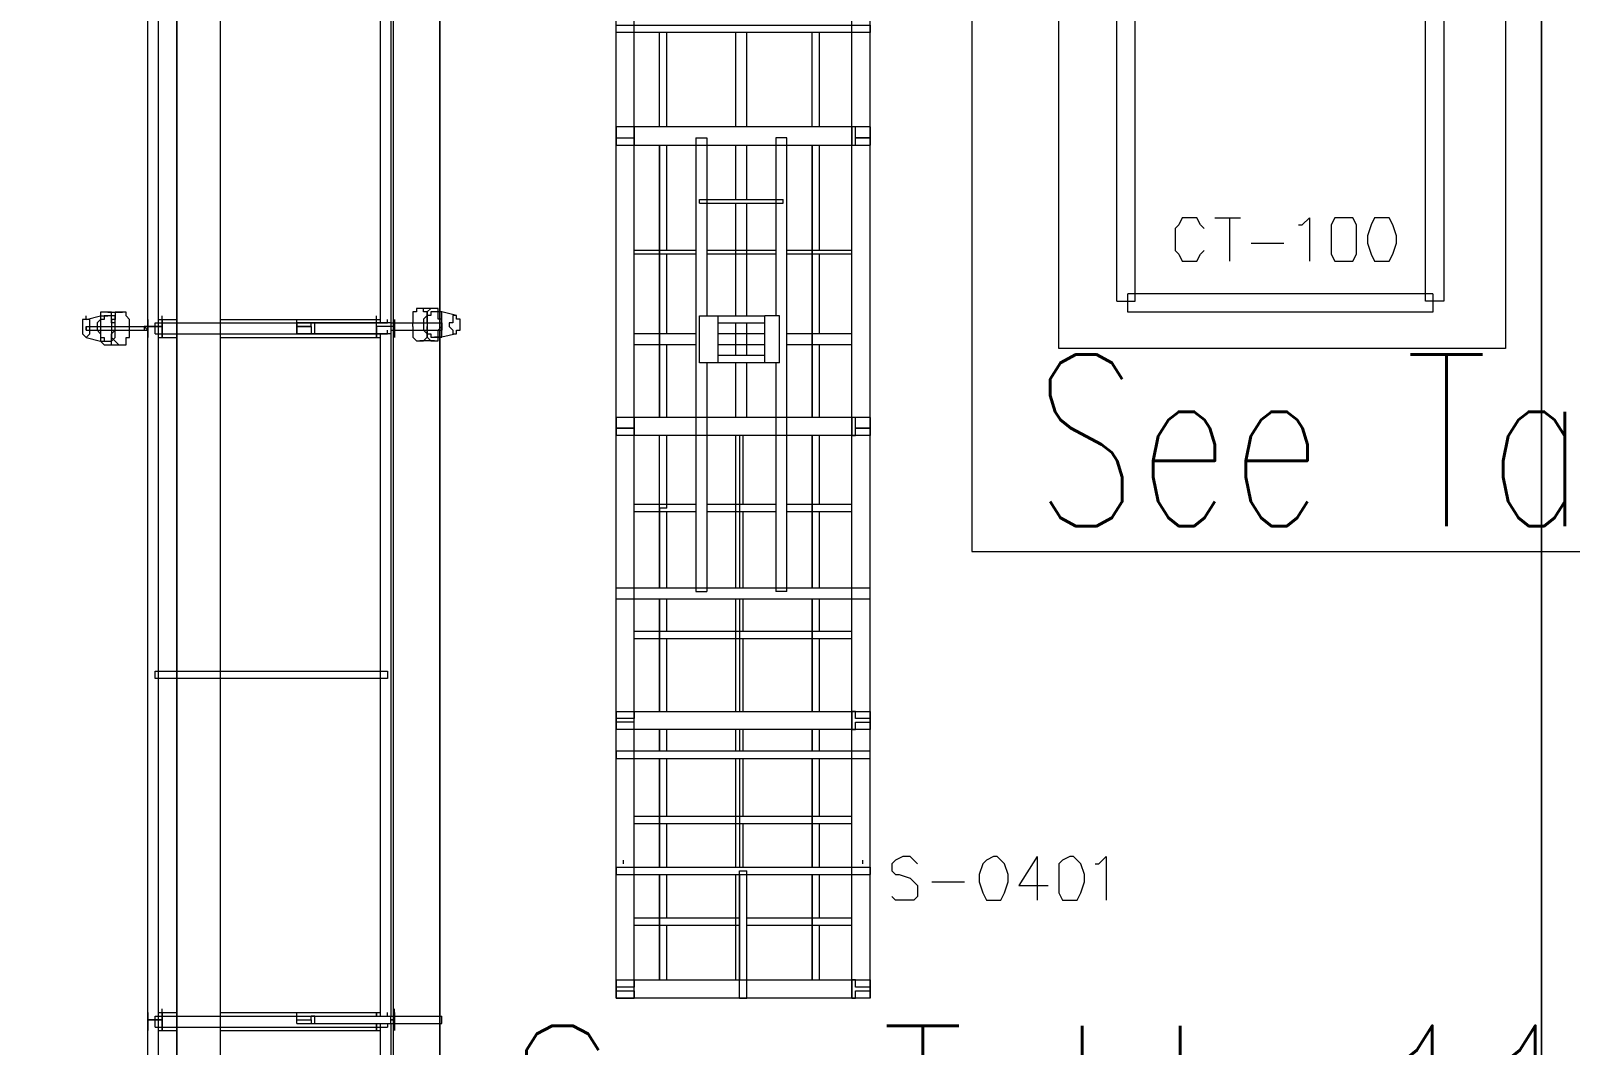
# Model space of a CAD drawing. Header units: inches. Extents: x -1128 to 651, y 96 to 845.
# Drawn here: x -206.63 to -194.02, y 778.99 to 787.3 of the extents above; entities that cross this region are included whole.
import ezdxf
from ezdxf.enums import TextEntityAlignment as Align

# ---------------------------------------------------------------- set-up
doc = ezdxf.new("R2010")
doc.units = ezdxf.units.IN
doc.header["$MEASUREMENT"] = 0
doc.layers.add('Cable Tray', color=7, linetype='Continuous')
doc.layers.add('Layer 1', color=7, linetype='Continuous')
doc.styles.add('HZTXT', font='txt_qlt.shx', dxfattribs={"width": 0.7, "bigfont": 'hztxt.shx'})

msp = doc.modelspace()

# ---------------------------------------------------------------- linework, layer by layer
at = {"layer": 'Cable Tray', "color": 0, "linetype": 'Continuous', "lineweight": 5}
msp.add_lwpolyline([(-203.277, 775.35), (-203.277, 789.358), (-203.277, 775.35), (-203.656, 775.35), (-203.656, 789.358), (-203.515, 789.358), (-203.47, 789.358), (-203.417, 789.358), (-203.277, 789.358)], dxfattribs=at)
at = {"layer": 'Layer 1', "color": 0, "lineweight": 5}
for points in [[(-215.453, 802.008), (-194.251, 802.008), (-194.251, 744.318)], [(-194.251, 744.318), (-194.251, 802.008), (-215.453, 802.008)], [(-194.251, 744.318), (-194.251, 802.008)], [(-205.67, 748.005), (-205.67, 801.949)], [(-205.581, 748.005), (-205.581, 801.949), (-205.67, 801.949)], [(-205.432, 801.711), (-205.432, 775.423)], [(-205.432, 775.423), (-205.075, 775.423), (-205.075, 789.429), (-205.075, 801.711)], [(-203.767, 790.5), (-203.767, 784.909)], [(-203.678, 790.5), (-203.678, 784.909)], [(-198.919, 789.994), (-198.919, 783.036), (-189.077, 783.036)], [(-198.206, 790.113), (-194.548, 790.113), (-194.548, 784.701), (-198.206, 784.701), (-198.206, 790.113)], [(-205.432, 775.423), (-205.432, 789.429)], [(-205.075, 775.423), (-205.075, 789.429)], [(-201.834, 779.378), (-201.685, 779.378), (-201.685, 789.043)], [(-201.834, 779.378), (-201.834, 789.043), (-201.685, 789.043)], [(-199.752, 779.378), (-199.752, 789.043), (-199.841, 789.043)], [(-195.053, 785.088), (-195.202, 785.088), (-195.202, 789.073)], [(-195.113, 789.073), (-195.053, 789.073), (-195.053, 785.088)], [(-199.752, 779.378), (-199.901, 779.378), (-199.901, 788.864)], [(-197.73, 785.088), (-197.581, 785.088), (-197.581, 787.794)], [(-197.73, 785.088), (-197.73, 787.794)], [(-199.752, 787.288), (-201.834, 787.288), (-201.834, 787.348), (-199.752, 787.348), (-199.752, 787.288)], [(-201.477, 786.515), (-201.477, 787.288)], [(-201.417, 786.515), (-201.417, 787.288)], [(-200.852, 786.515), (-200.852, 787.288)], [(-200.763, 786.515), (-200.763, 787.288)], [(-200.228, 786.515), (-200.228, 787.288)], [(-200.168, 786.515), (-200.168, 787.288)], [(-199.752, 786.515), (-201.834, 786.515), (-201.834, 786.366)], [(-201.834, 786.426), (-201.834, 786.515)], [(-201.834, 786.366), (-201.834, 786.515)], [(-201.685, 786.515), (-201.685, 786.545)], [(-201.685, 786.515), (-201.685, 786.426)], [(-201.685, 786.515), (-201.685, 786.366)], [(-199.901, 786.515), (-199.901, 786.366)], [(-199.871, 786.515), (-199.901, 786.515)], [(-199.871, 786.366), (-199.871, 786.515)], [(-199.871, 786.426), (-199.752, 786.426), (-199.752, 786.515)], [(-199.752, 786.515), (-199.752, 786.545)], [(-199.752, 786.515), (-199.752, 786.366)], [(-199.752, 786.366), (-199.752, 786.515)], [(-201.834, 786.426), (-201.685, 786.426), (-201.685, 786.366)], [(-201.834, 786.366), (-201.834, 786.426), (-201.685, 786.426)], [(-201.834, 786.366), (-199.752, 786.366)], [(-201.417, 785.504), (-201.417, 786.366)], [(-201.18, 786.426), (-201.09, 786.426), (-201.09, 784.969)], [(-201.18, 786.426), (-201.18, 782.709), (-201.09, 782.709)], [(-200.852, 785.92), (-200.852, 786.366)], [(-200.763, 785.92), (-200.763, 786.366)], [(-200.525, 786.426), (-200.525, 784.969)], [(-200.436, 782.709), (-200.436, 786.426), (-200.525, 786.426)], [(-200.168, 785.504), (-200.168, 786.366)], [(-199.901, 786.366), (-199.871, 786.366)], [(-199.752, 786.366), (-199.752, 786.426), (-199.871, 786.426)], [(-199.752, 786.366), (-199.752, 786.396)], [(-201.15, 785.891), (-201.15, 785.92), (-200.466, 785.92)], [(-201.15, 785.891), (-200.466, 785.891), (-200.466, 785.92)], [(-200.852, 784.969), (-200.852, 785.891)], [(-200.763, 784.969), (-200.763, 785.891)], [(-197.016, 785.682), (-197.046, 785.712), (-197.076, 785.772), (-197.195, 785.772), (-197.224, 785.712), (-197.254, 785.682), (-197.254, 785.504), (-197.224, 785.474), (-197.195, 785.415), (-197.076, 785.415), (-197.046, 785.474), (-197.016, 785.504)], [(-196.927, 785.772), (-196.719, 785.772)], [(-196.808, 785.772), (-196.808, 785.415)], [(-196.243, 785.712), (-196.213, 785.712), (-196.154, 785.772), (-196.154, 785.415)], [(-195.886, 785.772), (-195.946, 785.772), (-195.975, 785.712), (-195.975, 785.474), (-195.946, 785.415), (-195.797, 785.415), (-195.767, 785.474), (-195.767, 785.712), (-195.797, 785.772), (-195.886, 785.772)], [(-195.559, 785.772), (-195.619, 785.772), (-195.648, 785.712), (-195.678, 785.623), (-195.678, 785.564), (-195.648, 785.474), (-195.619, 785.415), (-195.5, 785.415), (-195.47, 785.474), (-195.44, 785.564), (-195.44, 785.623), (-195.47, 785.712), (-195.5, 785.772), (-195.559, 785.772)], [(-201.18, 785.504), (-201.685, 785.504)], [(-201.18, 785.474), (-201.685, 785.474)], [(-201.417, 784.82), (-201.417, 785.474)], [(-200.525, 785.504), (-201.09, 785.504)], [(-200.525, 785.474), (-201.09, 785.474)], [(-199.901, 785.504), (-200.436, 785.504)], [(-199.901, 785.474), (-200.436, 785.474)], [(-200.168, 784.82), (-200.168, 785.474)], [(-196.63, 785.564), (-196.362, 785.564)], [(-197.641, 784.999), (-197.641, 785.147)], [(-195.143, 785.147), (-195.143, 784.999), (-197.641, 784.999)], [(-195.143, 785.147), (-197.641, 785.147)], [(-206.175, 784.939), (-206.175, 784.969)], [(-206.175, 784.939), (-206.056, 784.969), (-205.997, 784.969)], [(-205.997, 784.731), (-205.967, 784.731), (-205.967, 784.761), (-205.937, 784.79), (-205.937, 784.969), (-205.967, 784.969), (-205.967, 784.999), (-205.997, 784.999), (-206.056, 784.999), (-206.056, 784.969), (-206.056, 784.939), (-206.086, 784.909), (-206.086, 784.85), (-206.056, 784.82), (-206.056, 784.761), (-206.027, 784.731), (-205.997, 784.731)], [(-205.997, 784.969), (-206.027, 784.969), (-206.027, 784.939), (-206.056, 784.939), (-206.056, 784.909), (-206.056, 784.79), (-206.027, 784.79), (-206.027, 784.761), (-205.997, 784.761), (-205.967, 784.761), (-205.967, 784.79), (-205.967, 784.82), (-205.937, 784.85), (-205.937, 784.909), (-205.967, 784.909), (-205.967, 784.969), (-205.997, 784.969)], [(-205.997, 784.999), (-205.878, 784.999)], [(-205.878, 784.999), (-205.937, 784.999), (-205.937, 784.969), (-205.937, 784.939), (-205.967, 784.939), (-205.967, 784.79), (-205.937, 784.761), (-205.908, 784.731), (-205.848, 784.731), (-205.848, 784.761), (-205.848, 784.79), (-205.819, 784.79), (-205.819, 784.85)], [(-205.819, 784.879), (-205.819, 784.939), (-205.848, 784.969), (-205.848, 784.999), (-205.878, 784.999)], [(-205.67, 784.939), (-205.67, 784.969)], [(-205.551, 784.939), (-205.551, 784.969)], [(-203.796, 784.939), (-203.796, 784.969)], [(-203.38, 784.911), (-203.38, 785), (-203.41, 785), (-203.41, 785.029), (-203.44, 785.029), (-203.469, 785.029), (-203.469, 785), (-203.499, 785), (-203.499, 784.97), (-203.499, 784.911)], [(-203.321, 785.029), (-203.44, 785.029)], [(-203.321, 785.029), (-203.35, 785.029), (-203.38, 785), (-203.38, 784.97), (-203.41, 784.94), (-203.41, 784.851), (-203.38, 784.821), (-203.38, 784.792), (-203.35, 784.762), (-203.321, 784.762)], [(-203.321, 784.792), (-203.291, 784.792), (-203.291, 784.821), (-203.291, 784.851), (-203.261, 784.881), (-203.261, 784.94), (-203.291, 784.94), (-203.291, 785), (-203.321, 785), (-203.35, 785), (-203.35, 784.97), (-203.38, 784.97), (-203.38, 784.94), (-203.38, 784.821), (-203.35, 784.821), (-203.35, 784.792), (-203.321, 784.792)], [(-203.261, 784.911), (-203.261, 785), (-203.291, 785), (-203.291, 785.029), (-203.321, 785.029)], [(-203.142, 784.97), (-203.261, 785), (-203.321, 785)], [(-203.142, 784.97), (-203.172, 784.97), (-203.172, 784.94), (-203.172, 784.911), (-203.201, 784.911), (-203.201, 784.881), (-203.172, 784.851), (-203.172, 784.821), (-203.142, 784.821), (-203.142, 784.851), (-203.112, 784.851), (-203.112, 784.94), (-203.142, 784.94), (-203.142, 784.97)], [(-201.15, 784.969), (-201.001, 784.969), (-201.001, 784.582)], [(-201.15, 784.582), (-201.15, 784.969)], [(-201.001, 784.969), (-200.614, 784.969)], [(-200.495, 784.582), (-200.614, 784.582), (-200.614, 784.969)], [(-200.495, 784.582), (-200.495, 784.969), (-200.614, 784.969)], [(-206.175, 784.79), (-206.146, 784.82), (-206.146, 784.939), (-206.175, 784.939), (-206.205, 784.939), (-206.205, 784.909), (-206.205, 784.82), (-206.175, 784.79)], [(-206.175, 784.879), (-205.67, 784.879)], [(-206.175, 784.85), (-205.67, 784.85)], [(-205.819, 784.85), (-205.819, 784.879)], [(-205.67, 784.879), (-205.699, 784.879), (-205.699, 784.85), (-205.67, 784.85), (-205.67, 784.879)], [(-205.67, 784.879), (-205.699, 784.879), (-205.699, 784.85), (-205.67, 784.85), (-205.67, 784.879)], [(-205.67, 784.879), (-205.699, 784.879), (-205.67, 784.85)], [(-205.67, 784.879), (-205.67, 784.939)], [(-205.67, 784.939), (-205.67, 784.79)], [(-205.67, 784.879), (-205.67, 784.909)], [(-205.67, 784.879), (-205.67, 784.909)], [(-205.67, 784.85), (-205.67, 784.879)], [(-205.67, 784.85), (-205.67, 784.879)], [(-205.67, 784.79), (-205.67, 784.82)], [(-205.61, 784.909), (-203.707, 784.909)], [(-205.61, 784.82), (-205.61, 784.909)], [(-205.61, 784.82), (-203.707, 784.82)], [(-205.581, 784.939), (-205.432, 784.939)], [(-205.551, 784.79), (-205.551, 784.939)], [(-205.551, 784.939), (-205.551, 784.879)], [(-205.551, 784.879), (-205.551, 784.79)], [(-205.551, 784.79), (-205.551, 784.82)], [(-205.075, 784.939), (-203.767, 784.939)], [(-204.45, 784.909), (-204.45, 784.939)], [(-204.332, 784.879), (-204.45, 784.879), (-204.45, 784.909), (-204.45, 784.82)], [(-204.45, 784.879), (-204.332, 784.879), (-204.332, 784.909)], [(-203.678, 784.909), (-204.45, 784.909), (-204.45, 784.82)], [(-203.678, 784.909), (-203.678, 784.82), (-204.45, 784.82)], [(-204.45, 784.82), (-204.45, 784.879)], [(-204.45, 784.82), (-204.45, 784.85)], [(-204.302, 784.909), (-204.332, 784.909)], [(-204.332, 784.879), (-204.332, 784.82), (-204.302, 784.82)], [(-204.302, 784.82), (-204.302, 784.909)], [(-203.648, 784.879), (-203.796, 784.879), (-203.796, 784.939)], [(-203.648, 784.939), (-203.648, 784.879), (-203.796, 784.879), (-203.796, 784.79), (-203.796, 784.939)], [(-203.767, 784.82), (-203.767, 779.229)], [(-203.707, 784.909), (-203.707, 784.939)], [(-203.707, 784.82), (-203.707, 784.85)], [(-203.678, 784.909), (-203.261, 784.909), (-203.261, 784.85)], [(-203.678, 784.85), (-203.261, 784.85)], [(-203.678, 784.82), (-203.678, 779.229)], [(-203.648, 784.939), (-203.648, 784.79)], [(-203.648, 784.879), (-203.648, 784.79)], [(-203.648, 784.79), (-203.648, 784.82)], [(-203.499, 784.881), (-203.499, 784.911)], [(-203.499, 784.881), (-203.499, 784.792), (-203.469, 784.762), (-203.44, 784.762)], [(-203.44, 784.762), (-203.41, 784.762), (-203.38, 784.792), (-203.38, 784.881)], [(-203.321, 784.762), (-203.291, 784.762), (-203.291, 784.792), (-203.261, 784.792), (-203.261, 784.821), (-203.261, 784.881)], [(-203.142, 784.821), (-203.261, 784.792), (-203.321, 784.792)], [(-203.142, 784.821), (-203.142, 784.851)], [(-201.18, 784.82), (-201.685, 784.82)], [(-201.001, 784.909), (-200.614, 784.909)], [(-200.614, 784.82), (-201.001, 784.82)], [(-200.852, 784.642), (-200.852, 784.909)], [(-200.763, 784.642), (-200.763, 784.909)], [(-199.901, 784.82), (-200.436, 784.82)], [(-206.175, 784.79), (-206.056, 784.761), (-205.997, 784.761)], [(-205.997, 784.731), (-205.878, 784.731)], [(-205.581, 784.79), (-205.432, 784.79)], [(-205.075, 784.79), (-203.767, 784.79)], [(-203.321, 784.762), (-203.44, 784.762)], [(-201.18, 784.731), (-201.685, 784.731)], [(-201.417, 784.136), (-201.417, 784.731)], [(-200.614, 784.731), (-201.001, 784.731)], [(-199.901, 784.731), (-200.436, 784.731)], [(-200.168, 784.136), (-200.168, 784.731)], [(-201.001, 784.582), (-201.15, 784.582)], [(-201.09, 784.582), (-201.09, 782.709)], [(-200.614, 784.642), (-201.001, 784.642)], [(-200.614, 784.582), (-201.001, 784.582)], [(-200.852, 784.136), (-200.852, 784.582)], [(-200.763, 784.136), (-200.763, 784.582)], [(-200.525, 784.582), (-200.525, 782.709)], [(-201.834, 784.136), (-201.834, 784.166)], [(-199.752, 784.136), (-199.752, 783.987), (-201.834, 783.987)], [(-199.752, 784.136), (-201.834, 784.136), (-201.834, 783.987)], [(-201.685, 784.136), (-201.685, 784.047), (-201.834, 784.047)], [(-201.834, 784.047), (-201.834, 784.136)], [(-201.834, 783.987), (-201.834, 784.136)], [(-201.685, 784.136), (-201.685, 783.987)], [(-199.871, 784.136), (-199.901, 784.136)], [(-199.901, 784.136), (-199.901, 783.987)], [(-199.871, 784.047), (-199.871, 784.136)], [(-199.752, 784.136), (-199.752, 784.166)], [(-199.752, 783.987), (-199.752, 784.136)], [(-199.752, 784.136), (-199.752, 783.987)], [(-201.834, 784.047), (-201.685, 784.047), (-201.685, 783.987)], [(-201.834, 783.987), (-201.834, 784.047)], [(-201.685, 783.987), (-201.685, 784.017)], [(-201.417, 783.393), (-201.477, 783.393), (-201.477, 783.987)], [(-201.417, 783.393), (-201.417, 783.987)], [(-200.852, 782.738), (-200.852, 783.987)], [(-200.823, 783.987), (-200.823, 782.738)], [(-200.793, 783.422), (-200.793, 783.987)], [(-200.228, 782.738), (-200.228, 783.987)], [(-200.228, 783.987), (-200.228, 782.738)], [(-200.168, 783.422), (-200.168, 783.987)], [(-199.901, 783.987), (-199.871, 783.987)], [(-199.871, 783.987), (-199.871, 784.047)], [(-201.18, 783.422), (-201.685, 783.422)], [(-201.18, 783.363), (-201.685, 783.363)], [(-201.477, 783.393), (-201.477, 783.422)], [(-201.477, 783.393), (-201.477, 782.738)], [(-201.477, 782.738), (-201.477, 783.393)], [(-201.417, 782.738), (-201.417, 783.363)], [(-200.525, 783.422), (-201.09, 783.422)], [(-200.525, 783.363), (-201.09, 783.363)], [(-200.793, 782.738), (-200.793, 783.363)], [(-199.901, 783.422), (-200.436, 783.422)], [(-199.901, 783.363), (-200.436, 783.363)], [(-200.168, 782.738), (-200.168, 783.363)], [(-201.834, 782.649), (-201.834, 782.738), (-199.752, 782.738)], [(-201.834, 782.649), (-199.752, 782.649), (-199.752, 782.738)], [(-200.436, 782.709), (-200.525, 782.709)], [(-201.477, 782.649), (-201.477, 781.727)], [(-201.477, 781.727), (-201.477, 782.649)], [(-201.417, 782.382), (-201.417, 782.649)], [(-200.852, 781.727), (-200.852, 782.649)], [(-200.823, 782.649), (-200.823, 781.727)], [(-200.793, 782.382), (-200.793, 782.649)], [(-200.228, 781.727), (-200.228, 782.649)], [(-200.228, 782.649), (-200.228, 781.727)], [(-200.168, 782.382), (-200.168, 782.649)], [(-199.901, 782.382), (-201.685, 782.382)], [(-199.901, 782.322), (-201.685, 782.322)], [(-201.417, 781.727), (-201.417, 782.322)], [(-200.793, 781.727), (-200.793, 782.322)], [(-200.168, 781.727), (-200.168, 782.322)], [(-203.707, 781.995), (-205.61, 781.995), (-205.61, 782.055), (-203.707, 782.055), (-203.707, 781.995)], [(-201.834, 781.579), (-201.834, 781.727), (-199.752, 781.727), (-199.752, 781.579), (-201.834, 781.579), (-201.834, 781.727), (-199.752, 781.727), (-199.752, 781.579), (-201.834, 781.579)], [(-201.834, 781.727), (-201.834, 781.579)], [(-201.834, 781.668), (-201.834, 781.727)], [(-201.685, 781.668), (-201.834, 781.668)], [(-201.685, 781.579), (-201.685, 781.727)], [(-201.685, 781.727), (-201.685, 781.668)], [(-199.871, 781.668), (-199.871, 781.727), (-199.901, 781.727)], [(-199.901, 781.727), (-199.901, 781.579)], [(-199.752, 781.668), (-199.871, 781.668)], [(-199.752, 781.727), (-199.752, 781.757)], [(-199.752, 781.727), (-199.752, 781.668)], [(-199.752, 781.638), (-199.752, 781.579), (-199.752, 781.727)], [(-201.834, 781.579), (-201.834, 781.638)], [(-201.685, 781.579), (-201.685, 781.638), (-201.834, 781.638)], [(-201.685, 781.579), (-201.685, 781.609)], [(-201.477, 781.579), (-201.477, 781.4)], [(-201.477, 781.4), (-201.477, 781.579)], [(-201.417, 781.4), (-201.417, 781.579)], [(-200.852, 781.4), (-200.852, 781.579)], [(-200.823, 781.579), (-200.823, 781.4)], [(-200.793, 781.4), (-200.793, 781.579)], [(-200.228, 781.4), (-200.228, 781.579)], [(-200.228, 781.579), (-200.228, 781.4)], [(-200.168, 781.4), (-200.168, 781.579)], [(-199.901, 781.579), (-199.871, 781.579)], [(-199.871, 781.579), (-199.871, 781.638)], [(-199.871, 781.638), (-199.752, 781.638)], [(-199.752, 781.341), (-199.752, 781.4), (-201.834, 781.4), (-201.834, 781.341), (-199.752, 781.341)], [(-201.477, 781.341), (-201.477, 780.449)], [(-201.477, 780.449), (-201.477, 781.341)], [(-201.417, 780.865), (-201.417, 781.341)], [(-200.852, 780.449), (-200.852, 781.341)], [(-200.823, 781.341), (-200.823, 780.449)], [(-200.793, 780.865), (-200.793, 781.341)], [(-200.228, 780.449), (-200.228, 781.341)], [(-200.228, 781.341), (-200.228, 780.449)], [(-200.168, 780.865), (-200.168, 781.341)], [(-199.901, 780.865), (-201.685, 780.865)], [(-199.901, 780.806), (-201.685, 780.806)], [(-201.417, 780.449), (-201.417, 780.806)], [(-200.793, 780.449), (-200.793, 780.806)], [(-200.168, 780.449), (-200.168, 780.806)], [(-199.365, 780.478), (-199.395, 780.508), (-199.425, 780.538), (-199.484, 780.538), (-199.544, 780.508), (-199.574, 780.478), (-199.574, 780.419), (-199.544, 780.389), (-199.514, 780.389), (-199.425, 780.36), (-199.395, 780.33), (-199.365, 780.3), (-199.365, 780.211), (-199.395, 780.181), (-199.544, 780.181), (-199.574, 780.211)], [(-198.741, 780.538), (-198.8, 780.508), (-198.83, 780.478), (-198.86, 780.389), (-198.86, 780.33), (-198.83, 780.24), (-198.8, 780.181), (-198.682, 780.181), (-198.652, 780.24), (-198.622, 780.33), (-198.622, 780.389), (-198.652, 780.478), (-198.682, 780.508), (-198.711, 780.538), (-198.741, 780.538)], [(-198.384, 780.538), (-198.533, 780.3), (-198.295, 780.3)], [(-198.384, 780.538), (-198.384, 780.181)], [(-198.116, 780.538), (-198.176, 780.508), (-198.206, 780.478), (-198.206, 780.24), (-198.176, 780.181), (-198.057, 780.181), (-198.027, 780.24), (-197.997, 780.33), (-197.997, 780.389), (-198.027, 780.478), (-198.057, 780.508), (-198.087, 780.538), (-198.116, 780.538)], [(-197.908, 780.478), (-197.879, 780.478), (-197.819, 780.538), (-197.819, 780.181)], [(-201.834, 780.449), (-201.834, 780.389), (-199.752, 780.389)], [(-201.834, 780.449), (-199.752, 780.449)], [(-201.774, 780.478), (-201.774, 780.508)], [(-201.774, 780.478), (-201.774, 780.508)], [(-200.823, 779.378), (-200.823, 780.419), (-200.763, 780.419)], [(-200.823, 779.378), (-200.763, 779.378), (-200.763, 780.419)], [(-199.811, 780.478), (-199.811, 780.508)], [(-199.811, 780.478), (-199.811, 780.508)], [(-199.752, 780.449), (-199.752, 780.389)], [(-201.417, 780.032), (-201.417, 780.389)], [(-200.852, 779.527), (-200.852, 780.389)], [(-200.823, 780.389), (-200.823, 779.527)], [(-200.228, 779.527), (-200.228, 780.389)], [(-200.228, 780.389), (-200.228, 779.527)], [(-200.168, 780.032), (-200.168, 780.389)], [(-199.246, 780.33), (-198.979, 780.33)], [(-200.823, 780.032), (-201.685, 780.032)], [(-199.901, 780.032), (-200.763, 780.032)], [(-200.823, 779.973), (-201.685, 779.973)], [(-201.417, 779.527), (-201.417, 779.973)], [(-199.901, 779.973), (-200.763, 779.973)], [(-200.168, 779.527), (-200.168, 779.973)], [(-201.834, 779.527), (-201.834, 779.557)], [(-201.834, 779.527), (-199.752, 779.527)], [(-199.752, 779.378), (-201.834, 779.378), (-201.834, 779.527)], [(-201.834, 779.467), (-201.834, 779.527)], [(-201.834, 779.527), (-201.834, 779.378)], [(-201.685, 779.527), (-201.685, 779.467)], [(-201.685, 779.378), (-201.685, 779.527)], [(-199.871, 779.527), (-199.901, 779.527)], [(-199.901, 779.527), (-199.901, 779.378)], [(-199.871, 779.467), (-199.871, 779.527)], [(-199.752, 779.527), (-199.752, 779.557)], [(-199.752, 779.527), (-199.752, 779.378)], [(-199.752, 779.378), (-199.752, 779.527)], [(-199.752, 779.527), (-199.752, 779.467)], [(-201.685, 779.467), (-201.834, 779.467)], [(-201.834, 779.378), (-201.834, 779.438), (-201.685, 779.438)], [(-201.685, 779.438), (-201.685, 779.378)], [(-201.685, 779.378), (-201.685, 779.408)], [(-199.752, 779.467), (-199.871, 779.467)], [(-199.871, 779.378), (-199.871, 779.438)], [(-199.871, 779.438), (-199.752, 779.438)], [(-199.752, 779.438), (-199.752, 779.378)], [(-199.752, 779.378), (-199.752, 779.408)], [(-205.67, 779.259), (-205.67, 779.289)], [(-205.551, 779.259), (-205.551, 779.289)], [(-203.648, 779.259), (-203.648, 779.289)], [(-199.901, 779.378), (-199.871, 779.378)], [(-205.67, 779.259), (-205.67, 779.2), (-205.551, 779.2)], [(-205.67, 779.259), (-205.67, 779.111)], [(-205.551, 779.2), (-205.67, 779.2), (-205.67, 779.111)], [(-205.61, 779.14), (-205.61, 779.229), (-203.796, 779.229), (-203.707, 779.229)], [(-205.581, 779.259), (-205.432, 779.259)], [(-205.551, 779.111), (-205.551, 779.259)], [(-205.551, 779.259), (-205.551, 779.111)], [(-205.075, 779.259), (-203.767, 779.259)], [(-204.45, 779.229), (-204.45, 779.259)], [(-204.45, 779.2), (-204.45, 779.229)], [(-204.45, 779.17), (-204.45, 779.229)], [(-204.45, 779.2), (-204.332, 779.2), (-204.332, 779.229)], [(-204.45, 779.17), (-204.45, 779.229), (-203.678, 779.229)], [(-204.45, 779.17), (-203.678, 779.17), (-203.678, 779.229)], [(-204.45, 779.2), (-204.332, 779.2)], [(-204.45, 779.17), (-204.45, 779.2)], [(-204.302, 779.229), (-204.332, 779.229)], [(-204.332, 779.2), (-204.332, 779.17)], [(-204.332, 779.17), (-204.302, 779.17)], [(-204.302, 779.17), (-204.302, 779.229)], [(-203.796, 779.229), (-203.796, 779.259)], [(-203.796, 779.259), (-203.796, 779.229)], [(-203.796, 779.111), (-203.796, 779.17)], [(-203.796, 779.17), (-203.796, 779.111)], [(-203.767, 779.17), (-203.767, 773.55)], [(-203.707, 779.229), (-203.707, 779.259)], [(-203.707, 779.17), (-203.707, 779.14)], [(-203.678, 779.17), (-203.261, 779.17), (-203.261, 779.229)], [(-203.678, 779.229), (-203.261, 779.229)], [(-203.678, 779.2), (-203.648, 779.2)], [(-203.648, 779.2), (-203.678, 779.2)], [(-203.678, 779.17), (-203.678, 773.55)], [(-203.648, 779.259), (-203.648, 779.111), (-203.648, 779.2)], [(-203.648, 779.259), (-203.648, 779.2)], [(-205.67, 779.111), (-205.67, 779.14)], [(-205.61, 779.14), (-203.707, 779.14)], [(-205.581, 779.111), (-205.432, 779.111)], [(-205.551, 779.111), (-205.551, 779.14)], [(-205.075, 779.111), (-203.767, 779.111)], [(-203.648, 779.111), (-203.648, 779.14)]]:
    msp.add_lwpolyline(points, dxfattribs=at)
for points, knots in [([(-201.477, 784.136), (-201.477, 784.136), (-201.477, 786.366), (-201.477, 786.366), (-201.477, 786.366), (-201.477, 784.136), (-201.477, 784.136)], [0, 0, 0, 0, 1, 1, 1, 2, 2, 2, 2]), ([(-200.228, 784.136), (-200.228, 784.136), (-200.228, 786.366), (-200.228, 786.366), (-200.228, 786.366), (-200.228, 784.136), (-200.228, 784.136)], [0, 0, 0, 0, 1, 1, 1, 2, 2, 2, 2]), ([(-206.175, 784.879), (-206.175, 784.879), (-206.175, 784.85), (-206.175, 784.85), (-206.175, 784.85), (-206.175, 784.879), (-206.175, 784.879)], [0, 0, 0, 0, 1, 1, 1, 2, 2, 2, 2]), ([(-205.67, 784.879), (-205.67, 784.879), (-205.551, 784.879), (-205.551, 784.879), (-205.551, 784.879), (-205.67, 784.879), (-205.67, 784.879), (-205.67, 784.879), (-205.67, 784.79), (-205.67, 784.79)], [0, 0, 0, 0, 1, 1, 1, 2, 2, 2, 3, 3, 3, 3]), ([(-199.871, 784.047), (-199.871, 784.047), (-199.752, 784.047), (-199.752, 784.047), (-199.752, 784.047), (-199.871, 784.047), (-199.871, 784.047)], [0, 0, 0, 0, 1, 1, 1, 2, 2, 2, 2]), ([(-201.477, 780.389), (-201.477, 780.389), (-201.477, 779.527), (-201.477, 779.527), (-201.477, 779.527), (-201.477, 780.389), (-201.477, 780.389)], [0, 0, 0, 0, 1, 1, 1, 2, 2, 2, 2])]:
    msp.add_open_spline(points, degree=3, knots=knots, dxfattribs=at)

# ---------------------------------------------------------------- texts
at = {"color": 0, "lineweight": 9, "style": 'HZTXT', "width": 0.7}
for s, p in [('See Table 12', (-194.019, 783.245)), ('See Table 11', (-198.309, 777.745))]:
    msp.add_text(s, height=1.40537, dxfattribs=at).set_placement(p, align=Align.CENTER)

doc.saveas('drawing.dxf')
